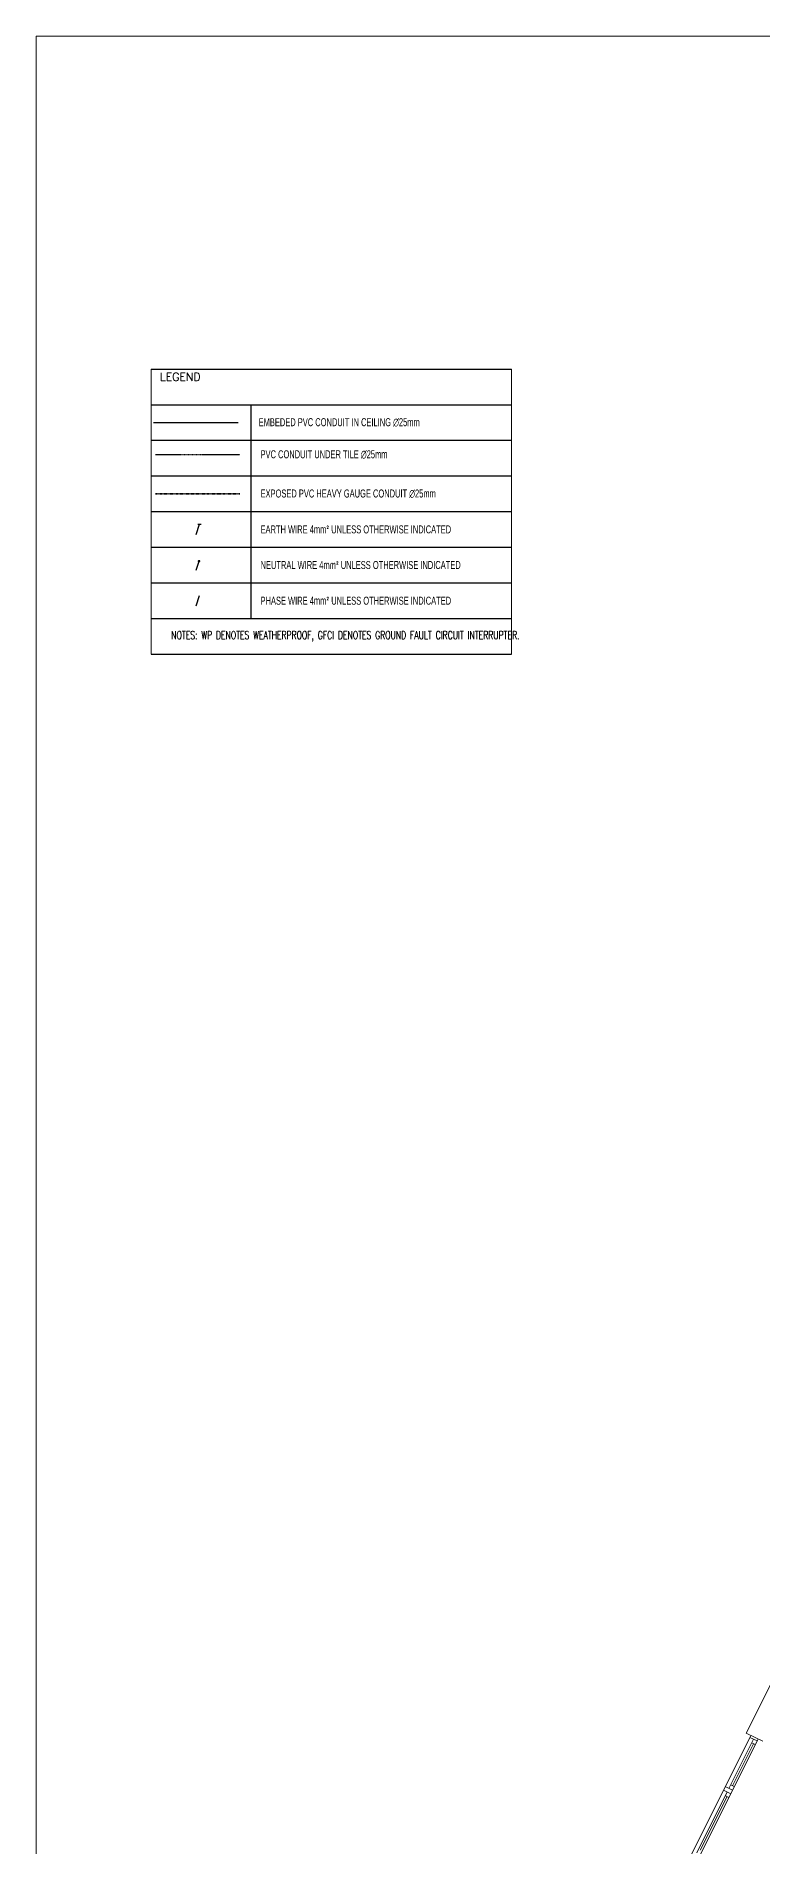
# Model space of a CAD drawing. Extents: x -12260 to 57327, y -29287 to 19916.
# Drawn here: x -12260 to -3183, y -2710 to 19916 of the extents above; entities that cross this region are included whole.
import ezdxf

# ---------------------------------------------------------------- set-up
doc = ezdxf.new("R2010")
doc.units = 0
doc.header["$LTSCALE"] = 0.25
doc.linetypes.add('DASHDOT', pattern=[25.4, 12.7, -6.35, 0, -6.35])
doc.linetypes.add('HIDDEN', pattern=[9.525, 6.35, -3.175])
for name, color, linetype, lineweight in [('01-First Floor-FUR$0$Aluminum', 251, 'Continuous', 5), ('01-First Floor-FUR$0$Frame', 252, 'Continuous', 9), ('01-First Floor-FUR$0$Walls', 251, 'Continuous', 5), ('E-LITE-CLNG-CNDT', 6, 'DASHDOT', 35), ('E-LITE-DIMS', 8, 'Continuous', 9), ('E-POWR-CLNG-CNDT', 6, 'DASHDOT', 35), ('E-POWR-CNDT', 6, 'Continuous', 25), ('E-POWR-FLOR-CNDT', 6, 'HIDDEN', 25), ('E-WIRES', 6, 'Continuous', 25), ('G-ANNO-TEXT', 6, 'Continuous', 25)]:
    doc.layers.add(name, color=color, linetype=linetype, lineweight=lineweight)
doc.layers.add('elfor_tx', color=132, linetype='Continuous')
doc.styles.add('DC_SIMPLEX', font='SIMPLEX.shx', dxfattribs={"width": 0.7})
doc.styles.add('romans', font='romans.shx', dxfattribs={"height": 160})

# ---------------------------------------------------------------- blocks, each defined once
blk = doc.blocks.new('01-First Floor-FUR')
at = {"layer": '01-First Floor-FUR$0$Aluminum'}
for p, q in [((-7168, -8992), (-3331, -1318)), ((-3344, -1344), (-3254, -1388)), ((-3241, -1362), (-7078, -9037)), ((-3299, -1366), (-3606, -1980)), ((-3299, -1422), (-3561, -1947)), ((-3321, -1411), (-3277, -1433)), ((-3628, -2025), (-4008, -2785)), ((-3673, -2002), (-3584, -2047)), ((-3651, -1958), (-3561, -2002)), ((-3584, -1935), (-3539, -1958)), ((-3628, -2081), (-3964, -2752)), ((-3651, -2070), (-3606, -2092))]:
    blk.add_line(p, q, dxfattribs=at)
at = {"layer": '01-First Floor-FUR$0$Frame'}
for p, q in [((57327, 19916, 0), (-12260, 19916, 0)), ((-12260, 19916, 0), (-12260, -29287, 0))]:
    blk.add_line(p, q, dxfattribs=at)
at = {"layer": '01-First Floor-FUR$0$Walls'}
blk.add_line((-3389, -1289), (-3183, -1391), dxfattribs=at)
blk.add_lwpolyline([(-1514, 1640), (-1514, 1861), (-1814, 1861), (-3389, -1289)], dxfattribs=at)

msp = doc.modelspace()

# ---------------------------------------------------------------- linework, layer by layer
at = {"color": 251, "ltscale": 0.5}
for p, q in [((-10823, 15757, 0), (-6323, 15757, 0)), ((-10823, 15311, 0), (-6323, 15311, 0)), ((-10823, 14866, 0), (-6323, 14866, 0)), ((-10823, 14420, 0), (-6323, 14420, 0)), ((-10823, 13975, 0), (-6323, 13975, 0)), ((-10823, 13975, 0), (-6323, 13975, 0)), ((-10823, 13975, 0), (-6323, 13975, 0)), ((-10823, 13975, 0), (-6323, 13975, 0)), ((-10823, 13975, 0), (-6323, 13975, 0)), ((-10823, 13975, 0), (-6323, 13975, 0)), ((-10823, 13975, 0), (-6323, 13975, 0)), ((-10823, 13975, 0), (-6323, 13975, 0)), ((-10823, 13529, 0), (-6323, 13529, 0)), ((-10823, 13529, 0), (-6323, 13529, 0)), ((-10823, 13529, 0), (-6323, 13529, 0)), ((-10823, 13529, 0), (-6323, 13529, 0)), ((-10823, 13529, 0), (-6323, 13529, 0)), ((-10823, 13084, 0), (-6323, 13084, 0)), ((-10823, 13084, 0), (-6323, 13084, 0)), ((-10823, 13084, 0), (-6323, 13084, 0)), ((-10823, 13084, 0), (-6323, 13084, 0)), ((-10823, 13084, 0), (-6323, 13084, 0)), ((-10823, 12638, 0), (-6323, 12638, 0)), ((-10823, 12638, 0), (-6323, 12638, 0)), ((-10823, 12638, 0), (-6323, 12638, 0)), ((-10823, 12193, 0), (-6323, 12193, 0))]:
    msp.add_line(p, q, dxfattribs=at)
at = {"color": 251, "ltscale": 0.5, "elevation": 0}
msp.add_lwpolyline([(-9578, 15311), (-9578, 12638)], dxfattribs=at)
at = {"layer": 'E-LITE-DIMS', "elevation": 0}
for points in [[(-10823, 15757), (-10823, 12193)], [(-6323, 15757), (-6323, 12193)]]:
    msp.add_lwpolyline(points, dxfattribs=at)
at = {"layer": 'E-POWR-CLNG-CNDT', "linetype": 'DASHDOT'}
msp.add_line((-10770, 14198, 0), (-9714, 14198, 0), dxfattribs=at)
at = {"layer": 'E-POWR-CNDT'}
msp.add_line((-10793, 15089, 0), (-9738, 15089, 0), dxfattribs=at)
at = {"layer": 'E-POWR-FLOR-CNDT'}
msp.add_line((-10770, 14688, 0), (-9714, 14688, 0), dxfattribs=at)
at = {"layer": 'E-WIRES'}
for p, q in [((-10262, 13688, 0), (-10221, 13816, 0)), ((-10242, 13816, 0), (-10201, 13816, 0)), ((-10262, 13243, 0), (-10221, 13370, 0)), ((-10262, 12797, 0), (-10221, 12925, 0))]:
    msp.add_line(p, q, dxfattribs=at)
at = {"layer": 'E-WIRES', "const_width": 16, "elevation": 0}
msp.add_lwpolyline([(-10234, 13356, 1), (-10218, 13356, 1)], format="xyb", close=True, dxfattribs=at)

# ---------------------------------------------------------------- block references
at = {"layer": 'E-LITE-CLNG-CNDT'}
msp.add_blockref('01-First Floor-FUR', (0, 0), dxfattribs=at)

# ---------------------------------------------------------------- texts
at = {"layer": 'elfor_tx', "insert": (-10715, 15709, 0), "char_height": 100, "width": 2524.82, "attachment_point": 1, "style": 'romans'}
msp.add_mtext('LEGEND', dxfattribs=at)
at = {"layer": 'G-ANNO-TEXT', "char_height": 100, "attachment_point": 4, "style": 'DC_SIMPLEX'}
for s, insert, width in [('{\\Felc_romans|c0;EMBEDED PVC CONDUIT IN CEILING ∅25mm}', (-9481, 15089, 0), 5040), ('{\\Felc_romans|c0;PVC CONDUIT UNDER TILE ∅25mm}', (-9457, 14688, 0), 5040), ('{\\Felc_romans|c0;EXPOSED PVC HEAVY GAUGE CONDUIT ∅25mm}', (-9457, 14198, 0), 5040), ('{\\Felc_romans|c0;EARTH WIRE 4mm\\fISOCPEUR|b0|i0|c0|p34;²\\Felc_romans|c0; UNLESS OTHERWISE INDICATED}', (-9457, 13752, 0), 5040), ('{\\Felc_romans|c0;NEUTRAL WIRE 4mm\\fISOCPEUR|b0|i0|c0|p34;²\\Felc_romans|c0; UNLESS OTHERWISE INDICATED}', (-9457, 13307, 0), 5040), ('{\\Felc_romans|c0;PHASE WIRE 4mm\\fISOCPEUR|b0|i0|c0|p34;²\\Felc_romans|c0; UNLESS OTHERWISE INDICATED}', (-9457, 12861, 0), 5040), ('NOTES: WP DENOTES WEATHERPROOF, GFCI DENOTES GROUND FAULT CIRCUIT INTERRUPTER.', (-10572, 12416, 0), 4137.34)]:
    msp.add_mtext(s, dxfattribs=dict(at, insert=insert, width=width))

doc.saveas('drawing.dxf')
